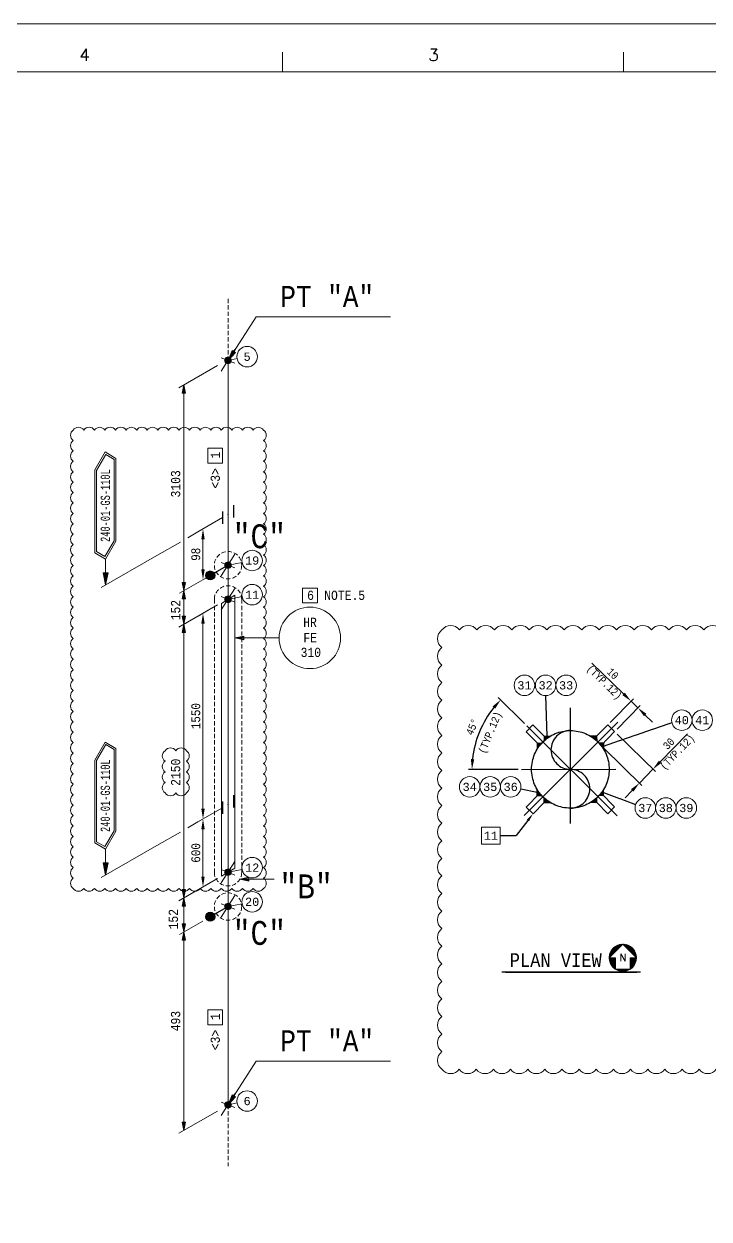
# Model space of a CAD drawing. Extents: x 0 to 841, y 0 to 594.
# Drawn here: x 453.6 to 654.1, y 244.2 to 594 of the extents above; entities that cross this region are included whole.
import ezdxf
from ezdxf.enums import TextEntityAlignment as Align

# ---------------------------------------------------------------- set-up
doc = ezdxf.new("R2010")
doc.units = 0
doc.header["$LTSCALE"] = 5
doc.header["$MEASUREMENT"] = 0
for name, pattern in [('CENTER', [50.8, 31.75, -6.35, 6.35, -6.35]), ('CONT', [1, 1, 0]), ('HIDDEN', [0.375, 0.25, -0.125]), ('PHANTOM', [63.5, 31.75, -6.35, 6.35, -6.35, 6.35, -6.35])]:
    doc.linetypes.add(name, pattern=pattern)
doc.layers.get('0').update_dxf_attribs({"lineweight": 9})
for name, color, linetype, lineweight in [('1', 7, 'Continuous', 9), ('3', 7, 'Continuous', 9), ('42', 7, 'Continuous', 9), ('T-TEXT1', 7, 'Continuous', 9)]:
    doc.layers.add(name, color=color, linetype=linetype, lineweight=lineweight)
for name, color, linetype in [('FAB', 2, 'Continuous'), ('SH', 4, 'Continuous'), ('SUPT', 4, 'Continuous'), ('SYM', 7, 'Continuous')]:
    doc.layers.add(name, color=color, linetype=linetype)
doc.styles.add('MARKING', font='monotxt.shx', dxfattribs={"width": 0.85, "height": 2.6})
doc.styles.add('ROMANS', font='romans.shx')
doc.styles.get("Standard").update_dxf_attribs({"font": 'txt.shx'})
doc.styles.add('TXT', font='monotxt.shx')
doc.dimstyles.get("Standard").update_dxf_attribs({"dimtxt": 0.18, "dimasz": 0.18, "dimexe": 0.18, "dimexo": 0.0625, "dimgap": 0.09, "dimtad": 0, "dimtih": 1, "dimtoh": 1, "dimdec": 4, "dimzin": 0, "dimdsep": 46, "dimtxsty": 'Standard', "dimcen": 0.09, "dimadec": 0, "dimazin": 0, "dimtfac": 1, "dimtdec": 4, "dimtofl": 0, "dimtmove": 0, "dimatfit": 0, "dimfxl": 1, "dimtolj": 1, "dimtzin": 0, "dimarcsym": 0})

# ---------------------------------------------------------------- blocks, each defined once
blk = doc.blocks.new('L4')
at = {"layer": 'SH', "color": 4}
for p, q in [((-1.58, 0.89), (-1.58, -2.71)), ((1.58, 2.71), (1.58, -0.89))]:
    blk.add_line(p, q, dxfattribs=at)
at = {"layer": 'SUPT', "lineweight": 0}
blk.add_circle((0, 0), 0.0769, dxfattribs=at)
blk = doc.blocks.new('*D20')
at = {"layer": 'Defpoints', "color": 0, "lineweight": 0}
for p in [(504.57, 420.7), (511.72, 364.6), (505.97, 361.29)]:
    blk.add_point(p, dxfattribs=at)
at = {"layer": 'FAB', "color": 4, "lineweight": 0}
for p, q in [((504.57, 420.7), (507.47, 422.37)), ((505.97, 418.51), (505.97, 364.29)), ((511.72, 364.6), (504.47, 360.42))]:
    blk.add_line(p, q, dxfattribs=at)
for points in [[(505.47, 418.51), (506.47, 418.51), (505.97, 421.51)], [(505.47, 364.29), (506.47, 364.29), (505.97, 361.29)]]:
    blk.add_solid(points, dxfattribs=at)
at = {"layer": 'FAB', "color": 4, "lineweight": 0, "insert": (503.87, 391.4), "char_height": 2.6, "attachment_point": 5, "rotation": 90, "style": 'MARKING'}
blk.add_mtext('\\A1;1550', dxfattribs=at)
blk = doc.blocks.new('TRI')
at = {"lineweight": 0}
blk.add_hatch(color=4, dxfattribs=at).paths.add_polyline_path([(340.4, 360.05), (339.74, 356.85), (341.07, 356.85)])
at = {"layer": 'SUPT', "lineweight": 0}
blk.add_line((340.4, 360.05), (339.74, 356.85), dxfattribs=at)
blk.add_lwpolyline([(340.4, 360.05), (341.07, 356.85), (339.74, 356.85), (340.4, 360.05), (341.07, 356.85)], dxfattribs=at)
blk = doc.blocks.new('*D21')
at = {"layer": 'Defpoints', "color": 0, "lineweight": 0}
for p in [(505.97, 361.29), (504.57, 340.64), (505.97, 341.45)]:
    blk.add_point(p, dxfattribs=at)
at = {"layer": 'FAB', "color": 4, "lineweight": 0}
for p, q in [((505.97, 361.29), (504.47, 360.42)), ((505.97, 358.29), (505.97, 344.45)), ((504.57, 340.64), (507.47, 342.32))]:
    blk.add_line(p, q, dxfattribs=at)
for points in [[(505.47, 358.29), (506.47, 358.29), (505.97, 361.29)], [(505.47, 344.45), (506.47, 344.45), (505.97, 341.45)]]:
    blk.add_solid(points, dxfattribs=at)
at = {"layer": 'FAB', "color": 4, "lineweight": 0, "insert": (503.87, 351.37), "char_height": 2.6, "attachment_point": 5, "rotation": 90, "style": 'MARKING'}
blk.add_mtext('\\A1;600', dxfattribs=at)
blk = doc.blocks.new('*D22')
at = {"layer": 'Defpoints', "color": 0, "lineweight": 0}
for p in [(511.72, 449.49), (505.94, 431.33), (505.97, 431.35)]:
    blk.add_point(p, dxfattribs=at)
at = {"layer": 'FAB', "color": 4, "lineweight": 0}
for p, q in [((511.72, 449.49), (504.47, 445.31)), ((505.97, 443.18), (505.97, 434.35)), ((505.94, 431.33), (507.47, 432.22))]:
    blk.add_line(p, q, dxfattribs=at)
for points in [[(505.47, 443.18), (506.47, 443.18), (505.97, 446.18)], [(505.47, 434.35), (506.47, 434.35), (505.97, 431.35)]]:
    blk.add_solid(points, dxfattribs=at)
at = {"layer": 'FAB', "color": 4, "lineweight": 0, "insert": (503.87, 438.77), "char_height": 2.6, "attachment_point": 5, "rotation": 90, "style": 'MARKING'}
blk.add_mtext('\\A1;98', dxfattribs=at)
blk = doc.blocks.new('*X24')
at = {"color": 0}
for p, q in [((263.81, 168.35), (270.12, 174.66)), ((263.85, 168.92), (269.55, 174.62)), ((263.95, 169.55), (268.91, 174.51)), ((264.16, 170.29), (268.17, 174.3)), ((264.58, 171.24), (267.22, 173.89)), ((270.3, 174.31), (270.64, 174.65)), ((270.3, 173.78), (271.13, 174.61)), ((270.3, 173.25), (271.58, 174.53)), ((270.3, 172.72), (272.01, 174.43)), ((270.3, 172.19), (272.42, 174.31)), ((270.3, 171.66), (272.8, 174.16)), ((270.83, 171.66), (273.17, 174)), ((271.36, 171.66), (273.51, 173.81)), ((271.89, 171.66), (273.84, 173.61)), ((272.42, 171.66), (274.16, 173.39)), ((272.95, 171.66), (274.45, 173.16)), ((273.48, 171.66), (274.74, 172.91)), ((274.01, 171.66), (275, 172.65)), ((274.54, 171.66), (275.25, 172.37)), ((275.08, 171.66), (275.49, 172.08)), ((275.61, 171.66), (275.71, 171.77)), ((275.78, 171.3), (275.91, 171.44)), ((275.78, 170.77), (276.1, 171.1)), ((263.81, 167.82), (263.98, 167.99)), ((263.86, 167.34), (264.24, 167.72)), ((263.93, 166.88), (264.51, 167.46)), ((264.03, 166.45), (264.77, 167.19)), ((264.16, 166.05), (265.04, 166.93)), ((264.3, 165.66), (265.3, 166.66)), ((264.47, 165.3), (265.57, 166.4)), ((264.65, 164.95), (265.83, 166.13)), ((264.85, 164.62), (266.1, 165.87)), ((265.07, 164.31), (266.36, 165.6)), ((265.3, 164.01), (266.63, 165.34)), ((275.78, 170.24), (276.27, 170.74)), ((275.78, 169.71), (276.42, 170.35)), ((275.78, 169.18), (276.55, 169.95)), ((275.78, 168.65), (276.66, 169.53)), ((275.78, 168.12), (276.74, 169.08)), ((275.78, 167.59), (276.79, 168.6)), ((275.78, 167.06), (276.8, 168.08)), ((275.78, 166.53), (276.77, 167.52)), ((275.78, 166), (276.68, 166.9)), ((275.78, 165.47), (276.5, 166.19)), ((275.78, 164.94), (276.14, 165.3)), ((265.55, 163.73), (266.89, 165.07)), ((265.81, 163.46), (267.16, 164.8)), ((266.09, 163.21), (267.42, 164.54)), ((266.39, 162.97), (267.69, 164.27)), ((266.7, 162.75), (267.95, 164.01)), ((267.02, 162.55), (268.22, 163.74)), ((267.37, 162.36), (268.48, 163.48)), ((267.73, 162.19), (268.75, 163.21)), ((268.11, 162.04), (269.01, 162.95)), ((268.51, 161.91), (269.28, 162.68)), ((268.93, 161.81), (269.54, 162.42)), ((269.38, 161.73), (269.81, 162.15)), ((269.86, 161.68), (270.08, 161.89)), ((270.3, 164.24), (270.73, 164.66)), ((270.3, 163.71), (271.26, 164.66)), ((270.3, 163.18), (271.79, 164.66)), ((270.3, 162.65), (272.32, 164.66)), ((270.3, 162.12), (272.85, 164.66)), ((270.38, 161.66), (273.38, 164.66)), ((270.94, 161.69), (273.91, 164.66)), ((271.56, 161.78), (274.44, 164.66)), ((272.28, 161.97), (274.97, 164.66)), ((273.16, 162.32), (275.5, 164.66))]:
    blk.add_line(p, q, dxfattribs=at)

msp = doc.modelspace()

# ---------------------------------------------------------------- hatches: boundary and pattern name
at = {"layer": 'FAB'}
for points in [[(509.4, 432.58, 1), (506.8, 432.58, 1)], [(509.4, 332.69, 1), (506.8, 332.69, 1)]]:
    msp.add_hatch(color=256, dxfattribs=at).paths.add_polyline_path(points)
at = {"layer": 'SUPT', "linetype": 'PHANTOM'}
for points in [[(605.81, 385.51), (607.57, 385.51, 0.059237), (605.47, 383.85), (605.79, 384.18)], [(621.18, 385.52), (619.42, 385.52, -0.059237), (621.52, 383.86), (621.2, 384.19)], [(603.81, 383.51), (603.81, 381.75, -0.059237), (605.47, 383.85), (605.14, 383.53)], [(623.18, 383.52), (623.18, 381.76, 0.059237), (621.52, 383.86), (621.85, 383.54)], [(603.82, 368.14), (603.82, 369.9, 0.059237), (605.48, 367.8), (605.15, 368.12)], [(605.82, 366.14), (607.58, 366.14, -0.059237), (605.48, 367.8), (605.8, 367.47)]]:
    msp.add_hatch(color=1, dxfattribs=at).paths.add_polyline_path(points)
at = {"layer": 'SUPT'}
for points in [[(621.19, 366.15), (619.43, 366.15, 0.059237), (621.54, 367.81), (621.21, 367.48)], [(623.19, 368.15), (623.19, 369.92, -0.059237), (621.54, 367.81), (621.86, 368.13)]]:
    msp.add_hatch(color=1, dxfattribs=at).paths.add_polyline_path(points)

# ---------------------------------------------------------------- linework, layer by layer
at = {"color": 2}
for p, q in [((627.15, 386.14), (638.38, 375.19)), ((639.76, 378.03), (647.8, 386.27)), ((623.17, 382.11), (634.42, 371.13)), ((633.71, 371.83), (637.66, 375.89)), ((631.61, 369.68), (629.51, 367.54))]:
    msp.add_line(p, q, dxfattribs=at)
at = {"color": 2, "linetype": 'Continuous'}
msp.add_lwpolyline([(587.46, 353.95), (587.46, 358.91), (592.98, 358.91), (592.98, 353.95), (587.46, 353.95)], dxfattribs=at)
at = {"color": 2}
for points in [[(639.4, 378.38), (640.12, 377.68), (637.66, 375.89)], [(631.25, 370.03), (631.97, 369.33), (633.71, 371.83)]]:
    msp.add_solid(points, dxfattribs=at)
at = {"layer": '1', "color": 1, "linetype": 'HIDDEN', "lineweight": 0}
for p, q in [((513.3, 513.52), (513.3, 495.52)), ((513.3, 277.67), (513.3, 259.67))]:
    msp.add_line(p, q, dxfattribs=at)
at = {"layer": '1', "color": 1, "linetype": 'Continuous', "lineweight": 0}
for p, q in [((513.3, 425.58), (513.3, 495.52)), ((513.3, 425.58), (513.3, 345.72)), ((513.3, 277.67), (513.3, 345.72))]:
    msp.add_line(p, q, dxfattribs=at)
at = {"layer": '1', "color": 2, "linetype": 'Continuous', "lineweight": 0}
for points in [[(517.9, 413.75), (515.25, 414.3), (517.9, 414.85), (517.9, 413.75)], [(517.9, 413.87), (515.25, 414.3), (517.9, 414.75)], [(517.9, 414.09), (515.25, 414.3), (517.9, 414.64)], [(517.9, 414.2), (515.25, 414.3), (517.9, 414.42)], [(519.41, 343.14), (516.76, 343.69), (519.41, 344.24), (519.41, 343.14)], [(519.41, 343.26), (516.76, 343.69), (519.41, 344.14)], [(519.41, 343.48), (516.76, 343.69), (519.41, 344.03)], [(519.41, 343.59), (516.76, 343.69), (519.41, 343.81)]]:
    msp.add_lwpolyline(points, dxfattribs=at)
at = {"layer": '3', "color": 2, "linetype": 'Continuous', "lineweight": 0}
for points in [[(499.9, 485.94), (500.4, 488.34), (500.9, 485.94), (499.9, 485.94)], [(500, 485.94), (500.4, 488.34), (500.8, 485.94)], [(500.2, 485.94), (500.4, 488.34), (500.7, 485.94)], [(500.3, 485.94), (500.4, 488.34), (500.5, 485.94)], [(511.7, 465.4), (511.7, 469.8), (507.4, 469.8), (507.4, 465.4), (511.7, 465.4)], [(500.9, 430.54), (500.4, 428.14), (499.9, 430.54), (500.9, 430.54)], [(500.8, 430.54), (500.4, 428.14), (500, 430.54)], [(500.7, 430.54), (500.4, 428.14), (500.2, 430.54)], [(500.5, 430.54), (500.4, 428.14), (500.3, 430.54)], [(499.9, 425.74), (500.4, 428.14), (500.9, 425.74), (499.9, 425.74)], [(500, 425.74), (500.4, 428.14), (500.8, 425.74)], [(500.2, 425.74), (500.4, 428.14), (500.7, 425.74)], [(500.3, 425.74), (500.4, 428.14), (500.5, 425.74)], [(535.05, 424.6), (539.45, 424.6), (539.45, 428.9), (535.05, 428.9), (535.05, 424.6)], [(500.9, 420.69), (500.4, 418.29), (499.9, 420.69), (500.9, 420.69)], [(500.8, 420.69), (500.4, 418.29), (500, 420.69)], [(500.7, 420.69), (500.4, 418.29), (500.2, 420.69)], [(500.5, 420.69), (500.4, 418.29), (500.3, 420.69)], [(499.9, 415.89), (500.4, 418.29), (500.9, 415.89), (499.9, 415.89)], [(500, 415.89), (500.4, 418.29), (500.8, 415.89)], [(500.2, 415.89), (500.4, 418.29), (500.7, 415.89)], [(500.3, 415.89), (500.4, 418.29), (500.5, 415.89)], [(500.9, 340.63), (500.4, 338.23), (499.9, 340.63), (500.9, 340.63)], [(500.8, 340.63), (500.4, 338.23), (500, 340.63)], [(500.7, 340.63), (500.4, 338.23), (500.2, 340.63)], [(500.5, 340.63), (500.4, 338.23), (500.3, 340.63)], [(499.9, 335.83), (500.4, 338.23), (500.9, 335.83), (499.9, 335.83)], [(500, 335.83), (500.4, 338.23), (500.8, 335.83)], [(500.2, 335.83), (500.4, 338.23), (500.7, 335.83)], [(500.3, 335.83), (500.4, 338.23), (500.5, 335.83)], [(500.9, 330.65), (500.4, 328.25), (499.9, 330.65), (500.9, 330.65)], [(500.8, 330.65), (500.4, 328.25), (500, 330.65)], [(500.7, 330.65), (500.4, 328.25), (500.2, 330.65)], [(500.5, 330.65), (500.4, 328.25), (500.3, 330.65)], [(499.9, 325.85), (500.4, 328.25), (500.9, 325.85), (499.9, 325.85)], [(500, 325.85), (500.4, 328.25), (500.8, 325.85)], [(500.2, 325.85), (500.4, 328.25), (500.7, 325.85)], [(500.3, 325.85), (500.4, 328.25), (500.5, 325.85)], [(511.7, 301.03), (511.7, 305.43), (507.4, 305.43), (507.4, 301.03), (511.7, 301.03)], [(500.9, 272.57), (500.4, 270.17), (499.9, 272.57), (500.9, 272.57)], [(500.8, 272.57), (500.4, 270.17), (500, 272.57)], [(500.7, 272.57), (500.4, 270.17), (500.2, 272.57)], [(500.5, 272.57), (500.4, 270.17), (500.3, 272.57)]]:
    msp.add_lwpolyline(points, dxfattribs=at)
at = {"layer": '3', "color": 2, "linetype": 'HIDDEN', "lineweight": 0}
for centre in [(513.3, 435.58), (513.3, 335.69)]:
    msp.add_circle(centre, 4, dxfattribs=at)
at = {"layer": '3', "color": 2, "linetype": 'Continuous', "lineweight": 0}
msp.add_circle((537.25, 414.3), 9, dxfattribs=at)
at = {"layer": '42', "color": 3, "linetype": 'Continuous', "lineweight": 0}
for p, q in [((529.27, 585.73), (529.27, 580)), ((629.01, 585.73), (629.01, 580))]:
    msp.add_line(p, q, dxfattribs=at)
for points in [[(0, 0), (841, 0), (841, 594), (0, 594)], [(35, 580), (827, 580), (827, 14), (35, 14)]]:
    msp.add_lwpolyline(points, close=True, dxfattribs=at)
at = {"layer": 'FAB', "color": 2, "linetype": 'Continuous', "lineweight": 0}
for p, q in [((513.3, 495.52), (521.53, 508.3)), ((560.85, 508.3), (521.53, 508.3)), ((513.3, 277.67), (521.53, 290.45)), ((560.85, 290.45), (521.53, 290.45))]:
    msp.add_line(p, q, dxfattribs=at)
at = {"layer": 'FAB', "linetype": 'Continuous', "lineweight": 0}
for p, q in [((510.19, 494), (498.94, 487.5)), ((513.3, 495.52), (515.95, 496.03)), ((500.4, 488.34), (500.4, 270.17)), ((513.3, 435.58), (517.42, 436.38)), ((505.94, 431.33), (499.14, 427.41)), ((510.19, 423.94), (498.94, 417.45)), ((513.3, 425.58), (517.42, 426.38)), ((513.3, 345.69), (517.42, 346.49)), ((510.19, 343.89), (498.94, 337.39)), ((513.3, 335.69), (517.42, 336.49)), ((505.94, 331.44), (499.14, 327.52)), ((513.3, 277.67), (515.95, 278.18)), ((510.19, 275.83), (498.94, 269.33))]:
    msp.add_line(p, q, dxfattribs=at)
at = {"layer": 'FAB'}
for p, q in [((513.3, 435.58), (508.1, 432.58)), ((513.3, 335.69), (508.1, 332.69))]:
    msp.add_line(p, q, dxfattribs=at)
at = {"layer": 'FAB', "lineweight": 0}
for p, q in [((515.25, 414.3), (528.25, 414.3)), ((516.76, 343.69), (526.76, 343.69))]:
    msp.add_line(p, q, dxfattribs=at)
at = {"layer": 'FAB', "color": 2, "linetype": 'Continuous', "lineweight": 0}
for points in [[(514.52, 498.43), (513.3, 495.52), (515.44, 497.85), (514.52, 498.43)], [(514.67, 498.34), (513.3, 495.52), (515.13, 498.03)], [(514.67, 498.34), (513.3, 495.52), (515.29, 497.93)], [(514.82, 498.24), (513.3, 495.52), (515.13, 498.03)], [(514.52, 280.57), (513.3, 277.67), (515.44, 279.99), (514.52, 280.57)], [(514.67, 280.48), (513.3, 277.67), (515.13, 280.18)], [(514.67, 280.48), (513.3, 277.67), (515.29, 280.08)], [(514.82, 280.38), (513.3, 277.67), (515.13, 280.18)]]:
    msp.add_lwpolyline(points, dxfattribs=at)
at = {"layer": 'FAB', "color": 6, "lineweight": 0, "flags": 128}
for points in [[(467.99, 475.14, 0.520567), (467.99, 475.14, 0.520567), (467.99, 475.14, 0.520567), (467.99, 472.09, 0.520567), (467.99, 469.04, 0.520567), (467.99, 465.99, 0.520567), (467.99, 462.94, 0.520567), (467.99, 459.89, 0.520567), (467.99, 456.84, 0.520567), (467.99, 453.79, 0.520567), (467.99, 450.74, 0.520567), (467.99, 447.69, 0.520567), (467.99, 444.65, 0.520567), (467.99, 441.6, 0.520567), (467.99, 438.55, 0.520567), (467.99, 435.5, 0.520567), (467.99, 432.45, 0.520567), (467.99, 429.4, 0.520567), (467.99, 426.35, 0.520567), (467.99, 423.3, 0.520567), (467.99, 420.25, 0.520567), (467.99, 417.2, 0.520567), (467.99, 414.15, 0.520567), (467.99, 411.1, 0.520567), (467.99, 408.05, 0.520567), (467.99, 405, 0.520567), (467.99, 401.95, 0.520567), (467.99, 398.9, 0.520567), (467.99, 395.85, 0.520567), (467.99, 392.8, 0.520567), (467.99, 389.75, 0.520567), (467.99, 386.7, 0.520567), (467.99, 383.65, 0.520567), (467.99, 380.6, 0.520567), (467.99, 377.55, 0.520567), (467.99, 374.5, 0.520567), (467.99, 371.45, 0.520567), (467.99, 368.4, 0.520567), (467.99, 365.35, 0.520567), (467.99, 362.31, 0.520567), (467.99, 359.26, 0.520567), (467.99, 356.21, 0.520567), (467.99, 353.16, 0.520567), (467.99, 350.11, 0.520567), (467.99, 347.06, 0.520567), (467.99, 344.01, 0.520567), (467.99, 340.96, 0.520567), (467.99, 340.96, 0.520567), (471.08, 340.96, 0.520567), (474.18, 340.96, 0.520567), (477.27, 340.96, 0.520567), (480.37, 340.96, 0.520567), (483.47, 340.96, 0.520567), (486.56, 340.96, 0.520567), (489.66, 340.96, 0.520567), (492.75, 340.96, 0.520567), (495.85, 340.96, 0.520567), (498.95, 340.96, 0.520567), (502.04, 340.96, 0.520567), (505.14, 340.96, 0.520567), (508.23, 340.96, 0.520567), (511.33, 340.96, 0.520567), (514.43, 340.96, 0.520567), (517.52, 340.96, 0.520567), (520.62, 340.96, 0.520567), (523.71, 340.96, 0.520567), (523.71, 340.96, 0.520567), (523.71, 344.01, 0.520567), (523.71, 347.06, 0.520567), (523.71, 350.11, 0.520567), (523.71, 353.16, 0.520567), (523.71, 356.21, 0.520567), (523.71, 359.26, 0.520567), (523.71, 362.31, 0.520567), (523.71, 365.35, 0.520567), (523.71, 368.4, 0.520567), (523.71, 371.45, 0.520567), (523.71, 374.5, 0.520567), (523.71, 377.55, 0.520567), (523.71, 380.6, 0.520567), (523.71, 383.65, 0.520567), (523.71, 386.7, 0.520567), (523.71, 389.75, 0.520567), (523.71, 392.8, 0.520567), (523.71, 395.85, 0.520567), (523.71, 398.9, 0.520567), (523.71, 401.95, 0.520567), (523.71, 405, 0.520567), (523.71, 408.05, 0.520567), (523.71, 411.1, 0.520567), (523.71, 414.15, 0.520567), (523.71, 417.2, 0.520567), (523.71, 420.25, 0.520567), (523.71, 423.3, 0.520567), (523.71, 426.35, 0.520567), (523.71, 429.4, 0.520567), (523.71, 432.45, 0.520567), (523.71, 435.5, 0.520567), (523.71, 438.55, 0.520567), (523.71, 441.6, 0.520567), (523.71, 444.65, 0.520567), (523.71, 447.69, 0.520567), (523.71, 450.74, 0.520567), (523.71, 453.79, 0.520567), (523.71, 456.84, 0.520567), (523.71, 459.89, 0.520567), (523.71, 462.94, 0.520567), (523.71, 465.99, 0.520567), (523.71, 469.04, 0.520567), (523.71, 472.09, 0.520567), (523.71, 475.14, 0.520567), (523.71, 475.14, 0.520567), (520.62, 475.14, 0.520567), (517.52, 475.14, 0.520567), (514.43, 475.14, 0.520567), (511.33, 475.14, 0.520567), (508.23, 475.14, 0.520567), (505.14, 475.14, 0.520567), (502.04, 475.14, 0.520567), (498.95, 475.14, 0.520567), (495.85, 475.14, 0.520567), (492.75, 475.14, 0.520567), (489.66, 475.14, 0.520567), (486.56, 475.14, 0.520567), (483.47, 475.14, 0.520567), (480.37, 475.14, 0.520567), (477.27, 475.14, 0.520567), (474.18, 475.14, 0.520567), (471.08, 475.14, 0.520567), (467.99, 475.14, 0.520567)], [(494.86, 381.29, 0.520567), (494.86, 381.29, 0.520567), (494.86, 381.29, 0.520567), (494.86, 378.2, 0.520567), (494.86, 375.11, 0.520567), (494.86, 372.01, 0.520567), (494.86, 368.92, 0.520567), (494.86, 368.92, 0.520567), (497.99, 368.92, 0.520567), (501.13, 368.92, 0.520567), (501.13, 368.92, 0.520567), (501.13, 372.01, 0.520567), (501.13, 375.11, 0.520567), (501.13, 378.2, 0.520567), (501.13, 381.29, 0.520567), (501.13, 381.29, 0.520567), (497.99, 381.29, 0.520567), (494.86, 381.29, 0.520567)]]:
    msp.add_lwpolyline(points, format="xyb", dxfattribs=at)
at = {"layer": 'FAB', "color": 2, "linetype": 'Continuous', "lineweight": 0}
for centre in [(518.89, 496.6), (520.36, 436.95), (520.36, 426.95), (520.36, 347.06), (520.36, 337.06), (518.89, 278.75)]:
    msp.add_circle(centre, 3, dxfattribs=at)
at = {"layer": 'FAB'}
for centre in [(508.1, 432.58), (508.1, 332.69)]:
    msp.add_circle(centre, 1.3, dxfattribs=at)
at = {"layer": 'SUPT', "lineweight": 0}
for p, q in [((504.47, 445.31), (501.52, 443.61)), ((499.34, 442.36), (492.48, 438.42)), ((492.48, 438.42), (476.15, 429.03)), ((504.47, 360.42), (501.52, 358.72)), ((499.34, 357.47), (492.48, 353.53)), ((492.48, 353.53), (476.15, 344.14))]:
    msp.add_line(p, q, dxfattribs=at)
at = {"layer": 'SUPT', "linetype": 'Continuous', "lineweight": 0}
for p, q in [((477.45, 437.32), (477.45, 429.78)), ((477.45, 352.43), (477.45, 344.89))]:
    msp.add_line(p, q, dxfattribs=at)
at = {"layer": 'SUPT', "color": 2}
for p, q in [((629.09, 397.89), (619.82, 406.94)), ((600.05, 389.25), (592.4, 396.87)), ((625.13, 389.54), (631.93, 396.51)), ((633.25, 393.83), (631.24, 395.8)), ((627.14, 387.56), (633.95, 394.54)), ((635.4, 391.73), (637.55, 389.64)), ((598.2, 375.82), (583.7, 375.81)), ((592.98, 356.43), (597.62, 356.43)), ((634.03, 316.48), (593.41, 316.48)), ((594.49, 316.48), (632.96, 316.48))]:
    msp.add_line(p, q, dxfattribs=at)
at = {"layer": 'SUPT', "color": 2, "linetype": 'PHANTOM'}
msp.add_line((606.69, 385.51), (606.34, 397.42), dxfattribs=at)
at = {"layer": 'SUPT', "color": 1, "linetype": 'CENTER'}
for p, q in [((613.51, 359.94), (613.49, 393.88)), ((599.97, 362.29), (627.4, 389.63)), ((599.2, 375.82), (626.84, 375.84))]:
    msp.add_line(p, q, dxfattribs=at)
at = {"layer": 'SUPT', "color": 1, "linetype": 'PHANTOM'}
for p, q in [((600.57, 386.85), (602.55, 388.81)), ((627.15, 362.22), (600.76, 388.54)), ((602.55, 388.81), (605.81, 385.51)), ((624.43, 388.82), (621.18, 385.52)), ((626.42, 386.86), (624.43, 388.82)), ((604.53, 382.8), (600.57, 386.85)), ((605.81, 385.51), (605.79, 384.18)), ((605.81, 385.51), (607.57, 385.51)), ((621.18, 385.52), (619.42, 385.52)), ((621.18, 385.52), (621.2, 384.19)), ((622.46, 382.81), (626.42, 386.86)), ((603.81, 383.51), (605.14, 383.53)), ((603.81, 383.51), (603.81, 381.75)), ((605.47, 383.85), (605.14, 383.53)), ((605.47, 383.85), (605.79, 384.18)), ((621.52, 383.86), (621.2, 384.19)), ((621.52, 383.86), (621.85, 383.54)), ((623.18, 383.52), (621.85, 383.54)), ((623.18, 383.52), (623.18, 381.76)), ((604.54, 368.85), (600.58, 364.8)), ((603.82, 368.14), (603.82, 369.9)), ((603.82, 368.14), (605.15, 368.12)), ((605.48, 367.8), (605.15, 368.12)), ((605.48, 367.8), (605.8, 367.47)), ((605.82, 366.14), (605.8, 367.47)), ((600.58, 364.8), (602.57, 362.84)), ((602.57, 362.84), (605.82, 366.14)), ((605.82, 366.14), (607.58, 366.14))]:
    msp.add_line(p, q, dxfattribs=at)
at = {"layer": 'SUPT', "color": 2, "linetype": 'CONT'}
for p, q in [((623.18, 382.64), (643.18, 389.52)), ((603.82, 369.02), (598.96, 370.07)), ((623.19, 369.03), (632.6, 365.56))]:
    msp.add_line(p, q, dxfattribs=at)
at = {"layer": 'SUPT', "color": 1}
for p, q in [((621.19, 366.15), (621.21, 367.48)), ((621.54, 367.81), (621.21, 367.48)), ((621.54, 367.81), (621.86, 368.13)), ((623.19, 368.15), (621.86, 368.13)), ((623.19, 368.15), (623.19, 369.92)), ((621.19, 366.15), (619.43, 366.15))]:
    msp.add_line(p, q, dxfattribs=at)
at = {"layer": 'SUPT', "color": 1, "lineweight": 0, "ltscale": 0.2}
for p, q in [((622.47, 368.87), (626.43, 364.82)), ((624.45, 362.85), (621.19, 366.15)), ((626.43, 364.82), (624.45, 362.85))]:
    msp.add_line(p, q, dxfattribs=at)
at = {"layer": 'SUPT', "color": 2, "lineweight": 0, "ltscale": 0.2}
for p, q in [((628.82, 324.7), (624.83, 320.7)), ((628.82, 324.7), (632.82, 320.7)), ((626.67, 320.7), (624.83, 320.7)), ((626.67, 320.7), (626.67, 317.34)), ((630.97, 320.7), (630.97, 317.34)), ((632.82, 320.7), (630.97, 320.7)), ((630.97, 317.34), (626.67, 317.34))]:
    msp.add_line(p, q, dxfattribs=at)
at = {"layer": 'SUPT', "linetype": 'Continuous', "lineweight": 0}
for points in [[(480.49, 442.6), (477.45, 437.32), (474.27, 439.22), (474.27, 463.44), (477.3, 468.72), (480.49, 466.82)], [(479.93, 466.51), (479.93, 442.75), (477.25, 438.09), (474.83, 439.54), (474.83, 463.29), (477.51, 467.95)], [(480.49, 357.71), (477.45, 352.43), (474.27, 354.32), (474.27, 378.55), (477.3, 383.83), (480.49, 381.93)], [(479.93, 381.61), (479.93, 357.86), (477.25, 353.2), (474.83, 354.64), (474.83, 378.4), (477.51, 383.06)]]:
    msp.add_lwpolyline(points, close=True, dxfattribs=at)
at = {"layer": 'SUPT', "color": 1, "linetype": 'Continuous', "lineweight": 0, "flags": 128}
msp.add_lwpolyline([(657.69, 416.62, 0.520567), (652.58, 416.62, 0.520567), (647.47, 416.62, 0.520567), (642.35, 416.62, 0.520567), (637.24, 416.62, 0.520567), (632.13, 416.62, 0.520567), (627.02, 416.62, 0.520567), (621.91, 416.62, 0.520567), (616.8, 416.62, 0.520567), (611.69, 416.62, 0.520567), (606.58, 416.62, 0.520567), (601.47, 416.62, 0.520567), (596.36, 416.62, 0.520567), (591.25, 416.62, 0.520567), (586.14, 416.62, 0.520567), (581.03, 416.62, 0.520567), (575.92, 416.62, 0.520567), (575.92, 416.62, 0.520567), (575.92, 411.48, 0.520567), (575.92, 406.34, 0.520567), (575.92, 401.2, 0.520567), (575.92, 396.05, 0.520567), (575.92, 390.91, 0.520567), (575.92, 385.77, 0.520567), (575.92, 380.63, 0.520567), (575.92, 375.49, 0.520567), (575.92, 370.34, 0.520567), (575.92, 365.2, 0.520567), (575.92, 360.06, 0.520567), (575.92, 354.92, 0.520567), (575.92, 349.78, 0.520567), (575.92, 344.64, 0.520567), (575.92, 339.49, 0.520567), (575.92, 334.35, 0.520567), (575.92, 329.21, 0.520567), (575.92, 324.07, 0.520567), (575.92, 318.93, 0.520567), (575.92, 313.78, 0.520567), (575.92, 308.64, 0.520567), (575.92, 303.5, 0.520567), (575.92, 298.36, 0.520567), (575.92, 293.22, 0.520567), (575.92, 288.07, 0.520567), (575.92, 288.07, 0.520567), (580.93, 288.07, 0.520567), (585.95, 288.07, 0.520567), (590.97, 288.07, 0.520567), (595.99, 288.07, 0.520567), (601.01, 288.07, 0.520567), (606.02, 288.07, 0.520567), (611.04, 288.07, 0.520567), (616.06, 288.07, 0.520567), (621.08, 288.07, 0.520567), (626.1, 288.07, 0.520567), (631.12, 288.07, 0.520567), (636.13, 288.07, 0.520567), (641.15, 288.07, 0.520567), (646.17, 288.07, 0.520567), (651.19, 288.07, 0.520567), (656.21, 288.07, 0.520567)], format="xyb", dxfattribs=at)
at = {"layer": 'SUPT', "color": 2, "linetype": 'Continuous'}
msp.add_lwpolyline([(601.04, 360.86), (597.62, 356.43)], dxfattribs=at)
at = {"layer": 'SUPT', "color": 2, "linetype": 'Continuous', "lineweight": 0}
for centre in [(600.05, 400.42), (606.25, 400.42), (612.25, 400.42), (646.1, 390.22), (652.1, 390.22), (584.03, 370.7), (590.03, 370.7), (596.03, 370.7), (635.42, 364.52), (641.42, 364.52), (647.42, 364.52)]:
    msp.add_circle(centre, 3, dxfattribs=at)
at = {"layer": 'SUPT', "color": 1, "linetype": 'PHANTOM'}
msp.add_circle((613.5, 375.83), 11.35, dxfattribs=at)
msp.add_circle((613.5, 375.83), 11.35, dxfattribs=at)
at = {"layer": 'SUPT', "color": 2, "lineweight": 0, "ltscale": 0.2}
msp.add_circle((628.82, 320.7), 3.99, dxfattribs=at)
at = {"layer": 'SUPT', "color": 2}
msp.add_arc((613.5, 375.83), 28.8, 141.0476, 174.0666, dxfattribs=at)
at = {"layer": 'SUPT', "color": 1, "linetype": 'PHANTOM'}
for centre, start, end in [((613.5, 381.51), 90.0381, 270.0381), ((613.5, 370.15), 270.0381, 90.0381)]:
    msp.add_arc(centre, 5.68, start, end, dxfattribs=at)
at = {"layer": 'SUPT', "color": 2}
for points in [[(590.73, 394.27), (591.48, 393.6), (593.11, 396.17)], [(629.44, 398.25), (628.74, 397.53), (631.24, 395.8)], [(635.75, 392.09), (635.05, 391.37), (633.25, 393.83)], [(585.36, 378.78), (584.36, 378.83), (584.7, 375.81)]]:
    msp.add_solid(points, dxfattribs=at)
at = {"layer": 'SUPT', "color": 2, "linetype": 'Continuous'}
msp.add_solid([(600.71, 361.11), (602.57, 362.84), (601.37, 360.6)], dxfattribs=at)
at = {"layer": 'SYM', "color": 2, "linetype": 'HIDDEN', "lineweight": 0}
for p, q in [((509.3, 425.58), (509.3, 345.69)), ((517.3, 425.58), (517.3, 345.69))]:
    msp.add_line(p, q, dxfattribs=at)
for centre, start, end in [((513.3, 425.58), 0, 180), ((513.3, 345.69), 180, 0)]:
    msp.add_arc(centre, 4, start, end, dxfattribs=at)
at = {"layer": 'T-TEXT1', "color": 2, "linetype": 'Continuous', "lineweight": 0}
for p, q in [((515.33, 498.71), (511.33, 492.41)), ((515.33, 494.71), (511.33, 496.31)), ((515.33, 438.77), (511.33, 432.47)), ((515.33, 434.77), (511.33, 436.37)), ((515.33, 428.77), (511.33, 422.47)), ((515.33, 424.77), (511.33, 426.37)), ((515.33, 348.88), (511.33, 342.58)), ((515.33, 344.88), (511.33, 346.48)), ((515.33, 338.88), (511.33, 332.58)), ((515.33, 334.88), (511.33, 336.48)), ((515.33, 280.86), (511.33, 274.56)), ((515.33, 276.86), (511.33, 278.46))]:
    msp.add_line(p, q, dxfattribs=at)
for points in [[(513.3, 496.52), (513.5, 496.42), (513.6, 496.42), (513.8, 496.32), (513.9, 496.22), (514, 496.12), (514.1, 496.02), (514.2, 495.82), (514.2, 495.72), (514.3, 495.52), (514.2, 495.32), (514.2, 495.22), (514.1, 495.02), (514, 494.92), (513.9, 494.82), (513.8, 494.72), (513.6, 494.62), (513.5, 494.62), (513.3, 494.62), (513.1, 494.62), (513, 494.62), (512.8, 494.72), (512.7, 494.82), (512.6, 494.92), (512.5, 495.02), (512.4, 495.22), (512.4, 495.32), (512.4, 495.52), (512.4, 495.72), (512.4, 495.82), (512.5, 496.02), (512.6, 496.12), (512.7, 496.22), (512.8, 496.32), (513, 496.42), (513.1, 496.42), (513.3, 496.52), (513.3, 496.52), (513.5, 496.42), (513.3, 494.52), (513.1, 494.62), (513.3, 496.52), (513.5, 496.42), (513.6, 496.42), (513.1, 494.62), (513, 494.62), (513.5, 496.42), (513.6, 496.42), (513.8, 496.32), (513, 494.62), (512.8, 494.72), (513.6, 496.42), (513.8, 496.32), (513.9, 496.22), (512.8, 494.72), (512.7, 494.82), (513.8, 496.32), (513.9, 496.22), (514, 496.12), (512.7, 494.82), (512.6, 494.92), (513.9, 496.22), (514, 496.12), (514.1, 496.02), (512.6, 494.92), (512.5, 495.02), (514, 496.12), (514.1, 496.02), (514.2, 495.82), (512.5, 495.02), (512.4, 495.22), (514.1, 496.02), (514.2, 495.82), (514.2, 495.72), (512.4, 495.22), (512.4, 495.32), (514.2, 495.82), (514.2, 495.72), (514.3, 495.52), (512.4, 495.32), (512.3, 495.52), (514.2, 495.72), (514.3, 495.52), (514.2, 495.32), (512.3, 495.52), (512.4, 495.72), (514.3, 495.52), (514.2, 495.32), (514.2, 495.22), (512.4, 495.72), (512.4, 495.82), (514.2, 495.32), (514.2, 495.22), (514.1, 495.02), (512.4, 495.82), (512.5, 496.02), (514.2, 495.22)], [(514.2, 495.22), (514.1, 495.02), (514, 494.92), (512.5, 496.02), (512.6, 496.12), (514.1, 495.02), (514, 494.92), (513.9, 494.82), (512.6, 496.12), (512.7, 496.22), (514, 494.92), (513.9, 494.82), (513.8, 494.72), (512.7, 496.22), (512.8, 496.32), (513.9, 494.82), (513.8, 494.72), (513.6, 494.62), (512.8, 496.32), (513, 496.42), (513.8, 494.72), (513.6, 494.62), (513.5, 494.62), (513, 496.42), (513.1, 496.42), (513.6, 494.62), (513.5, 494.62), (513.3, 494.52), (513.1, 496.42), (513.3, 496.52), (513.5, 494.62)], [(513.3, 436.58), (513.5, 436.48), (513.6, 436.48), (513.8, 436.38), (513.9, 436.28), (514, 436.18), (514.1, 436.08), (514.2, 435.88), (514.2, 435.78), (514.3, 435.58), (514.2, 435.38), (514.2, 435.28), (514.1, 435.08), (514, 434.98), (513.9, 434.88), (513.8, 434.78), (513.6, 434.68), (513.5, 434.68), (513.3, 434.68), (513.1, 434.68), (513, 434.68), (512.8, 434.78), (512.7, 434.88), (512.6, 434.98), (512.5, 435.08), (512.4, 435.28), (512.4, 435.38), (512.4, 435.58), (512.4, 435.78), (512.4, 435.88), (512.5, 436.08), (512.6, 436.18), (512.7, 436.28), (512.8, 436.38), (513, 436.48), (513.1, 436.48), (513.3, 436.58), (513.3, 436.58), (513.5, 436.48), (513.3, 434.58), (513.1, 434.68), (513.3, 436.58), (513.5, 436.48), (513.6, 436.48), (513.1, 434.68), (513, 434.68), (513.5, 436.48), (513.6, 436.48), (513.8, 436.38), (513, 434.68), (512.8, 434.78), (513.6, 436.48), (513.8, 436.38), (513.9, 436.28), (512.8, 434.78), (512.7, 434.88), (513.8, 436.38), (513.9, 436.28), (514, 436.18), (512.7, 434.88), (512.6, 434.98), (513.9, 436.28), (514, 436.18), (514.1, 436.08), (512.6, 434.98), (512.5, 435.08), (514, 436.18), (514.1, 436.08), (514.2, 435.88), (512.5, 435.08), (512.4, 435.28), (514.1, 436.08), (514.2, 435.88), (514.2, 435.78), (512.4, 435.28), (512.4, 435.38), (514.2, 435.88), (514.2, 435.78), (514.3, 435.58), (512.4, 435.38), (512.3, 435.58), (514.2, 435.78), (514.3, 435.58), (514.2, 435.38), (512.3, 435.58), (512.4, 435.78), (514.3, 435.58), (514.2, 435.38), (514.2, 435.28), (512.4, 435.78), (512.4, 435.88), (514.2, 435.38), (514.2, 435.28), (514.1, 435.08), (512.4, 435.88), (512.5, 436.08), (514.2, 435.28)], [(514.2, 435.28), (514.1, 435.08), (514, 434.98), (512.5, 436.08), (512.6, 436.18), (514.1, 435.08), (514, 434.98), (513.9, 434.88), (512.6, 436.18), (512.7, 436.28), (514, 434.98), (513.9, 434.88), (513.8, 434.78), (512.7, 436.28), (512.8, 436.38), (513.9, 434.88), (513.8, 434.78), (513.6, 434.68), (512.8, 436.38), (513, 436.48), (513.8, 434.78), (513.6, 434.68), (513.5, 434.68), (513, 436.48), (513.1, 436.48), (513.6, 434.68), (513.5, 434.68), (513.3, 434.58), (513.1, 436.48), (513.3, 436.58), (513.5, 434.68)], [(513.35, 345.72), (515.25, 346.86), (515.25, 426.78), (511.35, 424.38), (511.35, 344.52), (513.35, 345.72)], [(513.3, 426.58), (513.5, 426.48), (513.6, 426.48), (513.8, 426.38), (513.9, 426.28), (514, 426.18), (514.1, 426.08), (514.2, 425.88), (514.2, 425.78), (514.3, 425.58), (514.2, 425.38), (514.2, 425.28), (514.1, 425.08), (514, 424.98), (513.9, 424.88), (513.8, 424.78), (513.6, 424.68), (513.5, 424.68), (513.3, 424.68), (513.1, 424.68), (513, 424.68), (512.8, 424.78), (512.7, 424.88), (512.6, 424.98), (512.5, 425.08), (512.4, 425.28), (512.4, 425.38), (512.4, 425.58), (512.4, 425.78), (512.4, 425.88), (512.5, 426.08), (512.6, 426.18), (512.7, 426.28), (512.8, 426.38), (513, 426.48), (513.1, 426.48), (513.3, 426.58), (513.3, 426.58), (513.5, 426.48), (513.3, 424.58), (513.1, 424.68), (513.3, 426.58), (513.5, 426.48), (513.6, 426.48), (513.1, 424.68), (513, 424.68), (513.5, 426.48), (513.6, 426.48), (513.8, 426.38), (513, 424.68), (512.8, 424.78), (513.6, 426.48), (513.8, 426.38), (513.9, 426.28), (512.8, 424.78), (512.7, 424.88), (513.8, 426.38), (513.9, 426.28), (514, 426.18), (512.7, 424.88), (512.6, 424.98), (513.9, 426.28), (514, 426.18), (514.1, 426.08), (512.6, 424.98), (512.5, 425.08), (514, 426.18), (514.1, 426.08), (514.2, 425.88), (512.5, 425.08), (512.4, 425.28), (514.1, 426.08), (514.2, 425.88), (514.2, 425.78), (512.4, 425.28), (512.4, 425.38), (514.2, 425.88), (514.2, 425.78), (514.3, 425.58), (512.4, 425.38), (512.3, 425.58), (514.2, 425.78), (514.3, 425.58), (514.2, 425.38), (512.3, 425.58), (512.4, 425.78), (514.3, 425.58), (514.2, 425.38), (514.2, 425.28), (512.4, 425.78), (512.4, 425.88), (514.2, 425.38), (514.2, 425.28), (514.1, 425.08), (512.4, 425.88), (512.5, 426.08), (514.2, 425.28)], [(514.2, 425.28), (514.1, 425.08), (514, 424.98), (512.5, 426.08), (512.6, 426.18), (514.1, 425.08), (514, 424.98), (513.9, 424.88), (512.6, 426.18), (512.7, 426.28), (514, 424.98), (513.9, 424.88), (513.8, 424.78), (512.7, 426.28), (512.8, 426.38), (513.9, 424.88), (513.8, 424.78), (513.6, 424.68), (512.8, 426.38), (513, 426.48), (513.8, 424.78), (513.6, 424.68), (513.5, 424.68), (513, 426.48), (513.1, 426.48), (513.6, 424.68), (513.5, 424.68), (513.3, 424.58), (513.1, 426.48), (513.3, 426.58), (513.5, 424.68)], [(513.3, 346.72), (513.5, 346.62), (513.6, 346.62), (513.8, 346.52), (513.9, 346.42), (514, 346.32), (514.1, 346.22), (514.2, 346.02), (514.2, 345.92), (514.3, 345.72), (514.2, 345.52), (514.2, 345.42), (514.1, 345.22), (514, 345.12), (513.9, 345.02), (513.8, 344.92), (513.6, 344.82), (513.5, 344.82), (513.3, 344.82), (513.1, 344.82), (513, 344.82), (512.8, 344.92), (512.7, 345.02), (512.6, 345.12), (512.5, 345.22), (512.4, 345.42), (512.4, 345.52), (512.4, 345.72), (512.4, 345.92), (512.4, 346.02), (512.5, 346.22), (512.6, 346.32), (512.7, 346.42), (512.8, 346.52), (513, 346.62), (513.1, 346.62), (513.3, 346.72), (513.3, 346.72), (513.5, 346.62), (513.3, 344.72), (513.1, 344.82), (513.3, 346.72), (513.5, 346.62), (513.6, 346.62), (513.1, 344.82), (513, 344.82), (513.5, 346.62), (513.6, 346.62), (513.8, 346.52), (513, 344.82), (512.8, 344.92), (513.6, 346.62), (513.8, 346.52), (513.9, 346.42), (512.8, 344.92), (512.7, 345.02), (513.8, 346.52), (513.9, 346.42), (514, 346.32), (512.7, 345.02), (512.6, 345.12), (513.9, 346.42), (514, 346.32), (514.1, 346.22), (512.6, 345.12), (512.5, 345.22), (514, 346.32), (514.1, 346.22), (514.2, 346.02), (512.5, 345.22), (512.4, 345.42), (514.1, 346.22), (514.2, 346.02), (514.2, 345.92), (512.4, 345.42), (512.4, 345.52), (514.2, 346.02), (514.2, 345.92), (514.3, 345.72), (512.4, 345.52), (512.3, 345.72), (514.2, 345.92), (514.3, 345.72), (514.2, 345.52), (512.3, 345.72), (512.4, 345.92), (514.3, 345.72), (514.2, 345.52), (514.2, 345.42), (512.4, 345.92), (512.4, 346.02), (514.2, 345.52), (514.2, 345.42), (514.1, 345.22), (512.4, 346.02), (512.5, 346.22), (514.2, 345.42)], [(514.2, 345.42), (514.1, 345.22), (514, 345.12), (512.5, 346.22), (512.6, 346.32), (514.1, 345.22), (514, 345.12), (513.9, 345.02), (512.6, 346.32), (512.7, 346.42), (514, 345.12), (513.9, 345.02), (513.8, 344.92), (512.7, 346.42), (512.8, 346.52), (513.9, 345.02), (513.8, 344.92), (513.6, 344.82), (512.8, 346.52), (513, 346.62), (513.8, 344.92), (513.6, 344.82), (513.5, 344.82), (513, 346.62), (513.1, 346.62), (513.6, 344.82), (513.5, 344.82), (513.3, 344.72), (513.1, 346.62), (513.3, 346.72), (513.5, 344.82)], [(513.3, 336.69), (513.5, 336.59), (513.6, 336.59), (513.8, 336.49), (513.9, 336.39), (514, 336.29), (514.1, 336.19), (514.2, 335.99), (514.2, 335.89), (514.3, 335.69), (514.2, 335.49), (514.2, 335.39), (514.1, 335.19), (514, 335.09), (513.9, 334.99), (513.8, 334.89), (513.6, 334.79), (513.5, 334.79), (513.3, 334.79), (513.1, 334.79), (513, 334.79), (512.8, 334.89), (512.7, 334.99), (512.6, 335.09), (512.5, 335.19), (512.4, 335.39), (512.4, 335.49), (512.4, 335.69), (512.4, 335.89), (512.4, 335.99), (512.5, 336.19), (512.6, 336.29), (512.7, 336.39), (512.8, 336.49), (513, 336.59), (513.1, 336.59), (513.3, 336.69), (513.3, 336.69), (513.5, 336.59), (513.3, 334.69), (513.1, 334.79), (513.3, 336.69), (513.5, 336.59), (513.6, 336.59), (513.1, 334.79), (513, 334.79), (513.5, 336.59), (513.6, 336.59), (513.8, 336.49), (513, 334.79), (512.8, 334.89), (513.6, 336.59), (513.8, 336.49), (513.9, 336.39), (512.8, 334.89), (512.7, 334.99), (513.8, 336.49), (513.9, 336.39), (514, 336.29), (512.7, 334.99), (512.6, 335.09), (513.9, 336.39), (514, 336.29), (514.1, 336.19), (512.6, 335.09), (512.5, 335.19), (514, 336.29), (514.1, 336.19), (514.2, 335.99), (512.5, 335.19), (512.4, 335.39), (514.1, 336.19), (514.2, 335.99), (514.2, 335.89), (512.4, 335.39), (512.4, 335.49), (514.2, 335.99), (514.2, 335.89), (514.3, 335.69), (512.4, 335.49), (512.3, 335.69), (514.2, 335.89), (514.3, 335.69), (514.2, 335.49), (512.3, 335.69), (512.4, 335.89), (514.3, 335.69), (514.2, 335.49), (514.2, 335.39), (512.4, 335.89), (512.4, 335.99), (514.2, 335.49), (514.2, 335.39), (514.1, 335.19), (512.4, 335.99), (512.5, 336.19), (514.2, 335.39)], [(514.2, 335.39), (514.1, 335.19), (514, 335.09), (512.5, 336.19), (512.6, 336.29), (514.1, 335.19), (514, 335.09), (513.9, 334.99), (512.6, 336.29), (512.7, 336.39), (514, 335.09), (513.9, 334.99), (513.8, 334.89), (512.7, 336.39), (512.8, 336.49), (513.9, 334.99), (513.8, 334.89), (513.6, 334.79), (512.8, 336.49), (513, 336.59), (513.8, 334.89), (513.6, 334.79), (513.5, 334.79), (513, 336.59), (513.1, 336.59), (513.6, 334.79), (513.5, 334.79), (513.3, 334.69), (513.1, 336.59), (513.3, 336.69), (513.5, 334.79)], [(513.3, 278.66), (513.5, 278.56), (513.6, 278.56), (513.8, 278.46), (513.9, 278.36), (514, 278.26), (514.1, 278.16), (514.2, 277.96), (514.2, 277.86), (514.3, 277.66), (514.2, 277.46), (514.2, 277.36), (514.1, 277.16), (514, 277.06), (513.9, 276.96), (513.8, 276.86), (513.6, 276.76), (513.5, 276.76), (513.3, 276.76), (513.1, 276.76), (513, 276.76), (512.8, 276.86), (512.7, 276.96), (512.6, 277.06), (512.5, 277.16), (512.4, 277.36), (512.4, 277.46), (512.4, 277.66), (512.4, 277.86), (512.4, 277.96), (512.5, 278.16), (512.6, 278.26), (512.7, 278.36), (512.8, 278.46), (513, 278.56), (513.1, 278.56), (513.3, 278.66), (513.3, 278.66), (513.5, 278.56), (513.3, 276.66), (513.1, 276.76), (513.3, 278.66), (513.5, 278.56), (513.6, 278.56), (513.1, 276.76), (513, 276.76), (513.5, 278.56), (513.6, 278.56), (513.8, 278.46), (513, 276.76), (512.8, 276.86), (513.6, 278.56), (513.8, 278.46), (513.9, 278.36), (512.8, 276.86), (512.7, 276.96), (513.8, 278.46), (513.9, 278.36), (514, 278.26), (512.7, 276.96), (512.6, 277.06), (513.9, 278.36), (514, 278.26), (514.1, 278.16), (512.6, 277.06), (512.5, 277.16), (514, 278.26), (514.1, 278.16), (514.2, 277.96), (512.5, 277.16), (512.4, 277.36), (514.1, 278.16), (514.2, 277.96), (514.2, 277.86), (512.4, 277.36), (512.4, 277.46), (514.2, 277.96), (514.2, 277.86), (514.3, 277.66), (512.4, 277.46), (512.3, 277.66), (514.2, 277.86), (514.3, 277.66), (514.2, 277.46), (512.3, 277.66), (512.4, 277.86), (514.3, 277.66), (514.2, 277.46), (514.2, 277.36), (512.4, 277.86), (512.4, 277.96), (514.2, 277.46), (514.2, 277.36), (514.1, 277.16), (512.4, 277.96), (512.5, 278.16), (514.2, 277.36)], [(514.2, 277.36), (514.1, 277.16), (514, 277.06), (512.5, 278.16), (512.6, 278.26), (514.1, 277.16), (514, 277.06), (513.9, 276.96), (512.6, 278.26), (512.7, 278.36), (514, 277.06), (513.9, 276.96), (513.8, 276.86), (512.7, 278.36), (512.8, 278.46), (513.9, 276.96), (513.8, 276.86), (513.6, 276.76), (512.8, 278.46), (513, 278.56), (513.8, 276.86), (513.6, 276.76), (513.5, 276.76), (513, 278.56), (513.1, 278.56), (513.6, 276.76), (513.5, 276.76), (513.3, 276.66), (513.1, 278.56), (513.3, 278.66), (513.5, 276.76)]]:
    msp.add_lwpolyline(points, dxfattribs=at)

# ---------------------------------------------------------------- block references
at = {"layer": 'SUPT', "lineweight": 0}
for p in [(513.3, 450.41), (513.3, 365.52)]:
    msp.add_blockref('L4', p, dxfattribs=at)
at = {"layer": 'SUPT', "linetype": 'Continuous', "lineweight": 0, "xscale": -1.125, "yscale": 1.125, "zscale": 1.125, "rotation": 180}
for p in [(94.5, 834.84), (94.5, 749.95)]:
    msp.add_blockref('TRI', p, dxfattribs=at)
at = {"layer": 'SUPT', "color": 2, "lineweight": 0, "ltscale": 0.2, "xscale": 0.6143999999999323, "yscale": 0.6143999999999323, "zscale": 0.6143999999999323, "rotation": 270}
msp.add_blockref('*X24', (525.51, 486.77), dxfattribs=at)

# ---------------------------------------------------------------- texts
at = {"color": 2, "attachment_point": 5, "rotation": 45.6933, "style": 'MARKING'}
for s, insert, char_height in [('{\\A1;(TYP.12)}', (645, 380.68), 2.2002), ('{\\A1;30}', (642.28, 383.33), 2.2)]:
    msp.add_mtext(s, dxfattribs=dict(at, insert=insert, char_height=char_height))
at = {"layer": '3', "color": 2, "linetype": 'Continuous', "lineweight": 0, "style": 'TXT', "width": 0.851861}
for s, p in [('1', (510.91, 466.81)), ('3103', (499.31, 455.4)), ('<3>', (510.91, 458.01)), ('152', (499.31, 419.45)), ('2150', (499.31, 370.99)), ('152', (498.64, 328.99)), ('493', (499.31, 299.16)), ('1', (510.91, 302.44)), ('<3>', (510.91, 293.64))]:
    msp.add_text(s, height=2.7, rotation=90, dxfattribs=at).set_placement(p)
for s, p in [('6', (536.46, 425.42)), ('NOTE.5', (541.46, 425.42)), ('HR', (535.31, 417.51)), ('FE', (535.36, 413.01)), ('310', (534.55, 408.71))]:
    msp.add_text(s, height=2.7, dxfattribs=at).set_placement(p)
at = {"layer": '42', "color": 3, "linetype": 'Continuous', "lineweight": 0, "style": 'ROMANS', "width": 1.001426}
for s, p in [('4', (471.31, 584.94)), ('3', (573.44, 584.94))]:
    msp.add_text(s, height=3.58, dxfattribs=at).set_placement(p, align=Align.MIDDLE)
at = {"layer": 'FAB', "color": 2, "linetype": 'Continuous', "style": 'TXT', "width": 0.857082}
for s, height, p in [('PT "A"', 6.163, (528.61, 511.13)), ('"C"', 7, (514.68, 440.54)), ('"B"', 7, (528.35, 338.08)), ('"C"', 7, (514.68, 324.45)), ('PT "A"', 6.163, (528.61, 293.28))]:
    msp.add_text(s, height=height, dxfattribs=at).set_placement(p)
at = {"layer": 'FAB', "color": 2, "linetype": 'Continuous', "lineweight": 0, "style": 'TXT'}
for s, p in [('5', (518.89, 496.6)), ('19', (520.36, 436.95)), ('11', (520.36, 426.95)), ('12', (520.36, 347.06)), ('20', (520.36, 337.06)), ('6', (518.89, 278.75))]:
    msp.add_text(s, height=2.4, dxfattribs=at).set_placement(p, align=Align.MIDDLE_CENTER)
at = {"layer": 'SUPT', "linetype": 'Continuous', "lineweight": 0, "style": 'TXT', "width": 0.65}
for p in [(477.38, 453.02), (477.38, 368.13)]:
    msp.add_text('240-01-GS-110L', height=2.7, rotation=90, dxfattribs=at).set_placement(p, align=Align.MIDDLE_CENTER)
at = {"layer": 'SUPT', "color": 2, "linetype": 'Continuous', "lineweight": 0, "style": 'TXT'}
for s, p in [('31', (600.05, 400.42)), ('32', (606.25, 400.42)), ('33', (612.25, 400.42)), ('40', (646.1, 390.22)), ('41', (652.1, 390.22)), ('34', (584.03, 370.7)), ('35', (590.03, 370.7)), ('36', (596.03, 370.7)), ('37', (635.42, 364.52)), ('38', (641.42, 364.52)), ('39', (647.42, 364.52)), ('11', (590.22, 356.43))]:
    msp.add_text(s, height=2.4, dxfattribs=at).set_placement(p, align=Align.MIDDLE_CENTER)
at = {"layer": 'SUPT', "color": 2, "style": 'MARKING', "width": 0.85}
for s, p in [('(TYP.12)', (588.49, 380.21)), ('45%%D', (584.87, 385.6))]:
    msp.add_text(s, height=2.2, rotation=67.5571, dxfattribs=at).set_placement(p)
at = {"layer": 'SUPT', "color": 2, "linetype": 'Continuous', "style": 'TXT', "width": 0.857143}
msp.add_text('PLAN VIEW', height=4.032, dxfattribs=at).set_placement((609.21, 319.99), align=Align.MIDDLE)
at = {"layer": 'SUPT', "color": 2, "lineweight": 0, "ltscale": 0.2, "style": 'ROMANS'}
msp.add_text('N', height=2.15, rotation=180, dxfattribs=at).set_placement((629.9, 321.82))
at = {"layer": 'SUPT', "color": 2, "attachment_point": 5, "rotation": 315.6933, "style": 'MARKING'}
for s, insert, char_height in [('{\\A1;(TYP.12)}', (623.24, 401.11), 2.2002), ('{\\A1;10}', (625.9, 403.83), 2.2)]:
    msp.add_mtext(s, dxfattribs=dict(at, insert=insert, char_height=char_height))

# ---------------------------------------------------------------- dimensions: what is measured, and where the dimension line sits
at = {"layer": 'FAB', "lineweight": 0}
for base, p1, p2, text, picture, middle in [((505.97, 431.35), (511.72, 449.49), (505.94, 431.33), '98', '*D22', (503.87, 438.77)), ((505.97, 361.29), (504.57, 420.7), (511.72, 364.6), '1550', '*D20', (503.87, 391.4)), ((505.97, 341.45), (505.97, 361.29), (504.57, 340.64), '600', '*D21', (503.87, 351.37))]:
    dim = msp.add_linear_dim(base=base, p1=p1, p2=p2, angle=90, text=text, dimstyle='Standard', override={"dimtxt": 2.6, "dimasz": 3, "dimexe": 1.5, "dimexo": 0, "dimgap": 0.8, "dimtad": 1, "dimtih": 0, "dimdec": 0, "dimdsep": 0, "dimtxsty": 'MARKING', "dimclrd": 4, "dimclre": 4, "dimclrt": 4, "dimatfit": 3, "dimlwd": 0, "dimlwe": 0}, dxfattribs=at)
    dim.commit()
    dim.dimension.update_dxf_attribs({"geometry": picture, "text_midpoint": middle})

doc.saveas('drawing.dxf')
